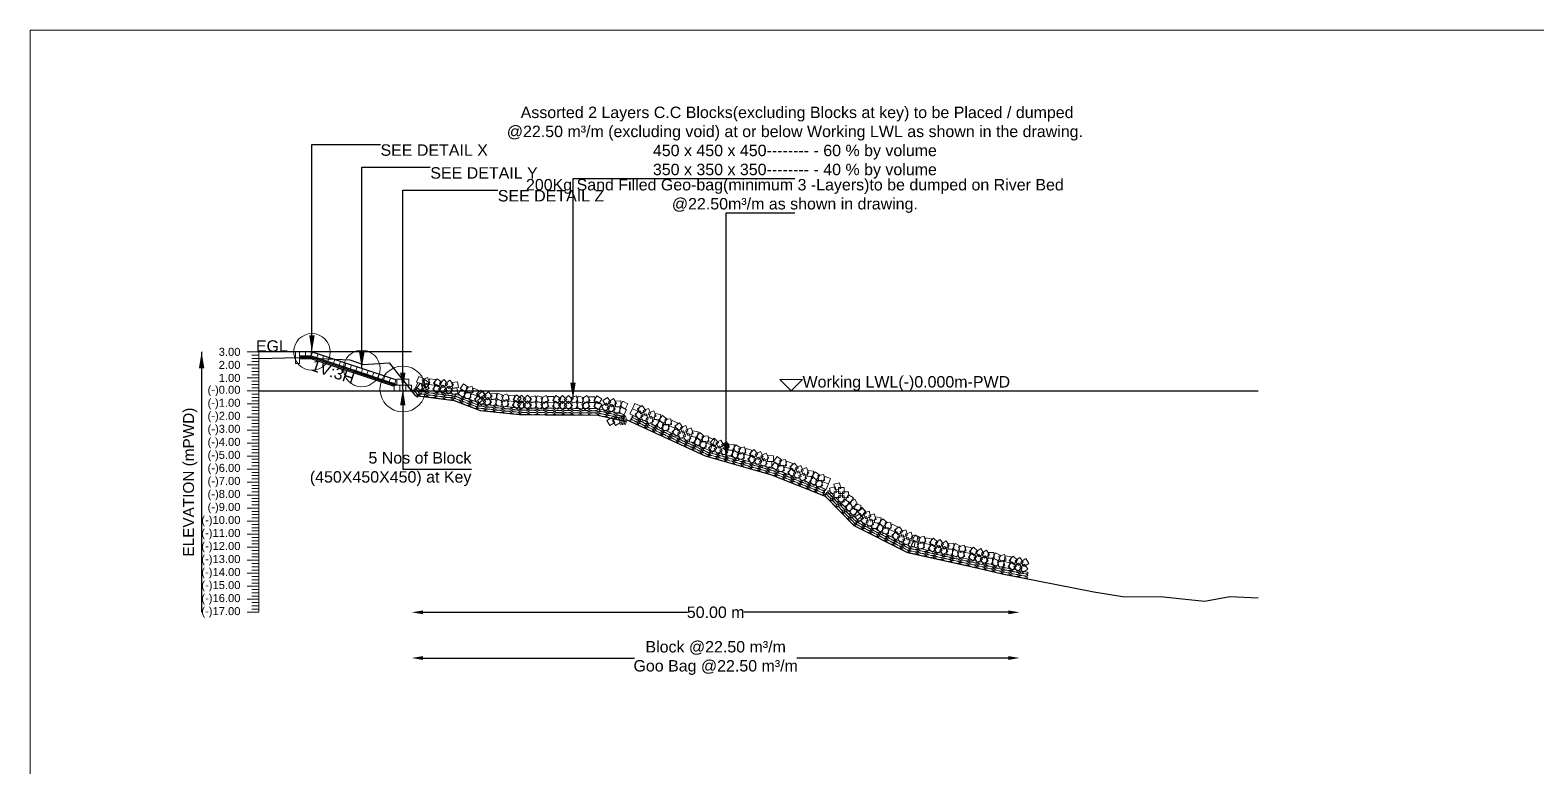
# Model space of a CAD drawing. Header units: inches. Extents: x 89000 to 845017, y -7071 to 0.
# Drawn here: x 490000 to 496595, y -3229 to 0 of the extents above; entities that cross this region are included whole.
import ezdxf

# ---------------------------------------------------------------- set-up
doc = ezdxf.new("R2010")
doc.units = ezdxf.units.IN
doc.header["$LTSCALE"] = 7
doc.header["$MEASUREMENT"] = 0
doc.header["$PDMODE"] = 3
for name, color, linetype, lineweight in [('Cross Section Labels', 7, 'Continuous', 9), ('Existing_Bed_Level for Xsection', 7, 'Continuous', 25), ('Long Section Labels', 7, 'Continuous', 9)]:
    doc.layers.add(name, color=color, linetype=linetype, lineweight=lineweight)
doc.styles.get("Standard").update_dxf_attribs({"font": 'arial.ttf'})
doc.dimstyles.new('Appron Lebeling Style', dxfattribs={"dimtxt": 50, "dimasz": 50, "dimexe": 0.18, "dimexo": 0.0625, "dimgap": 0.09, "dimtad": 0, "dimtih": 1, "dimtoh": 1, "dimdec": 4, "dimzin": 0, "dimdsep": 46, "dimtxsty": 'Standard', "dimcen": 0.09, "dimse1": 1, "dimse2": 1, "dimadec": 0, "dimazin": 0, "dimtfac": 1, "dimtdec": 4, "dimtofl": 0, "dimtmove": 0, "dimatfit": 3, "dimfxl": 1, "dimtolj": 1, "dimtzin": 0, "dimarcsym": 0})
doc.dimstyles.get("Standard").update_dxf_attribs({"dimtxt": 0.18, "dimasz": 0.18, "dimexe": 0.18, "dimexo": 0.0625, "dimgap": 0.09, "dimtad": 0, "dimtih": 1, "dimtoh": 1, "dimdec": 4, "dimzin": 0, "dimdsep": 46, "dimtxsty": 'Standard', "dimcen": 0.09, "dimadec": 0, "dimazin": 0, "dimtfac": 1, "dimtdec": 4, "dimtofl": 0, "dimtmove": 0, "dimatfit": 3, "dimfxl": 1, "dimtolj": 1, "dimtzin": 0, "dimarcsym": 0})

# ---------------------------------------------------------------- blocks, each defined once
blk = doc.blocks.new('*D309')
at = {"layer": 'Cross Section Labels', "color": 0, "lineweight": -2, "transparency": 16777216}
for p, q in [((491718.6, -2548.4), (492876.1, -2548.4)), ((494278.7, -2548.4), (493121.2, -2548.4))]:
    blk.add_line(p, q, dxfattribs=at)
at = {"layer": 'Cross Section Labels', "color": 0, "transparency": 16777216}
for points in [[(491718.6, -2540.1), (491718.6, -2556.8), (491668.6, -2548.4)], [(494278.7, -2540.1), (494278.7, -2556.8), (494328.7, -2548.4)]]:
    blk.add_solid(points, dxfattribs=at)
at = {"layer": 'Defpoints', "color": 0, "transparency": 16777216}
for p in [(491668.6, -1579.5), (494328.7, -2395.1), (494328.7, -2548.4)]:
    blk.add_point(p, dxfattribs=at)
at = {"layer": 'Cross Section Labels', "color": 0, "transparency": 16777216, "insert": (492998.7, -2548.4), "char_height": 50, "attachment_point": 5}
blk.add_mtext('\\A1;50.00 m', dxfattribs=at)
blk = doc.blocks.new('*D310')
at = {"layer": 'Cross Section Labels', "color": 0, "lineweight": -2, "transparency": 16777216}
for p, q in [((491718.6, -2748.4), (492643, -2748.4)), ((494278.7, -2748.4), (493354.3, -2748.4))]:
    blk.add_line(p, q, dxfattribs=at)
at = {"layer": 'Cross Section Labels', "color": 0, "transparency": 16777216}
for points in [[(491718.6, -2740.1), (491718.6, -2756.8), (491668.6, -2748.4)], [(494278.7, -2740.1), (494278.7, -2756.8), (494328.7, -2748.4)]]:
    blk.add_solid(points, dxfattribs=at)
at = {"layer": 'Defpoints', "color": 0, "transparency": 16777216}
for p in [(491668.6, -1579.5), (494328.7, -2395.1), (494328.7, -2748.4)]:
    blk.add_point(p, dxfattribs=at)
at = {"layer": 'Cross Section Labels', "color": 0, "transparency": 16777216, "insert": (492998.7, -2748.4), "char_height": 50, "attachment_point": 5}
blk.add_mtext('\\A1;Block @22.50 m³/m ^JGoo Bag @22.50 m³/m ', dxfattribs=at)

msp = doc.modelspace()

# ---------------------------------------------------------------- linework, layer by layer
at = {"layer": 'Cross Section Labels'}
for points in [[(490000, 0), (500000, 0), (500000, -7071), (490000, -7071)], [(493328.62824, -1579.45), (493378.62824, -1529.45), (493278.62824, -1529.45)]]:
    msp.add_lwpolyline(points, close=True, dxfattribs=at)
for centre, radius in [((491232.57824, -1408.45), 80), ((491450.60324, -1481.125), 80), ((491630.15324, -1570.9), 100)]:
    msp.add_circle(centre, radius, dxfattribs=at)
at = {"layer": 'Existing_Bed_Level for Xsection'}
for points in [[(491668.62824, -1408.45), (491000, -1408.45)], [(491000, -1438.09), (491171.02456, -1433.53), (491399.05078, -1443.562), (491456.05244, -1464.139), (491570.07533, -1455.988), (491684.09822, -1598.83), (491855.12278, -1621.288), (491969.12611, -1665.178), (492140.15066, -1682.848), (492254.17355, -1683.703), (492482.84936, -1685.47), (492607.46217, -1713.4), (492607.46217, -1704.85), (492952.88338, -1863.88), (493243.24003, -1947.1), (493478.25351, -2040.01), (493602.66613, -2168.26), (493837.6809, -2286.25), (494127.96845, -2350.66), (494252.49195, -2380.3), (494653.32725, -2458.39), (494777.74258, -2478.91), (494957.52593, -2481.19), (495137.34726, -2500), (495247.77442, -2478.91), (495372.35479, -2484.61)], [(491604.50324, -1532.425), (491235.21078, -1409.32752), (491232.57824, -1408.45), (491229.80329, -1408.45), (491178.50329, -1408.45)], [(491178.50329, -1425.55), (491229.80329, -1425.55), (491604.50324, -1550.44998)], [(491178.50329, -1431.25), (491228.87831, -1431.25), (491596.52831, -1553.8)], [(491178.50329, -1436.95), (491227.95332, -1436.95), (491591.67824, -1558.19164)], [(491000, -1579.45), (495372.35479, -1579.45)]]:
    msp.add_lwpolyline(points, dxfattribs=at)
at = {"layer": 'Long Section Labels'}
for points in [[(491000, -1408.45), (490950, -1408.45)], [(491000, -1422.7), (490970, -1422.7)], [(491000, -1436.95), (490970, -1436.95)], [(491000, -2548.45), (491000, -2491.45), (491000, -2434.45), (491000, -2377.45), (491000, -2320.45), (491000, -2263.45), (491000, -2206.45), (491000, -2149.45), (491000, -2092.45), (491000, -2035.45), (491000, -1978.45), (491000, -1921.45), (491000, -1864.45), (491000, -1807.45), (491000, -1750.45), (491000, -1693.45), (491000, -1636.45), (491000, -1579.45), (491000, -1522.45), (491000, -1465.45), (491000, -1408.45)], [(491000, -1465.45), (490950, -1465.45)], [(491000, -1451.2), (490970, -1451.2)], [(491000, -1479.7), (490970, -1479.7)], [(491000, -1493.95), (490970, -1493.95)], [(491000, -1508.2), (490970, -1508.2)], [(491000, -1522.45), (490950, -1522.45)], [(491000, -1579.45), (490950, -1579.45)], [(491000, -1536.7), (490970, -1536.7)], [(491000, -1550.95), (490970, -1550.95)], [(491000, -1565.2), (490970, -1565.2)], [(491000, -1636.45), (490950, -1636.45)], [(491000, -1593.7), (490970, -1593.7)], [(491000, -1607.95), (490970, -1607.95)], [(491000, -1622.2), (490970, -1622.2)], [(491000, -1693.45), (490950, -1693.45)], [(491000, -1650.7), (490970, -1650.7)], [(491000, -1664.95), (490970, -1664.95)], [(491000, -1679.2), (490970, -1679.2)], [(491000, -1707.7), (490970, -1707.7)], [(491000, -1750.45), (490950, -1750.45)], [(491000, -1721.95), (490970, -1721.95)], [(491000, -1736.2), (490970, -1736.2)], [(491000, -1764.7), (490970, -1764.7)], [(491000, -1778.95), (490970, -1778.95)], [(491000, -1807.45), (490950, -1807.45)], [(491000, -1793.2), (490970, -1793.2)], [(491000, -1821.7), (490970, -1821.7)], [(491000, -1835.95), (490970, -1835.95)], [(491000, -1864.45), (490950, -1864.45)], [(491000, -1850.2), (490970, -1850.2)], [(491000, -1878.7), (490970, -1878.7)], [(491000, -1892.95), (490970, -1892.95)], [(491000, -1907.2), (490970, -1907.2)], [(491000, -1921.45), (490950, -1921.45)], [(491000, -1978.45), (490950, -1978.45)], [(491000, -1935.7), (490970, -1935.7)], [(491000, -1949.95), (490970, -1949.95)], [(491000, -1964.2), (490970, -1964.2)], [(491000, -2035.45), (490950, -2035.45)], [(491000, -1992.7), (490970, -1992.7)], [(491000, -2006.95), (490970, -2006.95)], [(491000, -2021.2), (490970, -2021.2)], [(491000, -2092.45), (490950, -2092.45)], [(491000, -2049.7), (490970, -2049.7)], [(491000, -2063.95), (490970, -2063.95)], [(491000, -2078.2), (490970, -2078.2)], [(491000, -2106.7), (490970, -2106.7)], [(491000, -2149.45), (490950, -2149.45)], [(491000, -2120.95), (490970, -2120.95)], [(491000, -2135.2), (490970, -2135.2)], [(491000, -2163.7), (490970, -2163.7)], [(491000, -2206.45), (490950, -2206.45)], [(491000, -2177.95), (490970, -2177.95)], [(491000, -2192.2), (490970, -2192.2)], [(491000, -2220.7), (490970, -2220.7)], [(491000, -2234.95), (490970, -2234.95)], [(491000, -2263.45), (490950, -2263.45)], [(491000, -2249.2), (490970, -2249.2)], [(491000, -2277.7), (490970, -2277.7)], [(491000, -2291.95), (490970, -2291.95)], [(491000, -2306.2), (490970, -2306.2)], [(491000, -2320.45), (490950, -2320.45)], [(491000, -2334.7), (490970, -2334.7)], [(491000, -2348.95), (490970, -2348.95)], [(491000, -2363.2), (490970, -2363.2)], [(491000, -2377.45), (490950, -2377.45)], [(491000, -2434.45), (490950, -2434.45)], [(491000, -2391.7), (490970, -2391.7)], [(491000, -2405.95), (490970, -2405.95)], [(491000, -2420.2), (490970, -2420.2)], [(491000, -2491.45), (490950, -2491.45)], [(491000, -2448.7), (490970, -2448.7)], [(491000, -2462.95), (490970, -2462.95)], [(491000, -2477.2), (490970, -2477.2)], [(491000, -2505.7), (490970, -2505.7)], [(491000, -2548.45), (490950, -2548.45)], [(491000, -2519.95), (490970, -2519.95)], [(491000, -2534.2), (490970, -2534.2)]]:
    msp.add_lwpolyline(points, dxfattribs=at)
for points in [[(491178.50329, -1408.45), (491161.40329, -1408.45), (491161.40329, -1434.1), (491178.50329, -1434.1)], [(491178.50329, -1434.1), (491161.40329, -1434.1), (491161.40329, -1459.75), (491178.50329, -1459.75)], [(491204.15329, -1408.45), (491178.50329, -1408.45), (491178.50329, -1425.55), (491204.15329, -1425.55)], [(491229.80329, -1408.45), (491204.15329, -1408.45), (491204.15329, -1425.55), (491229.80329, -1425.55)], [(491259.54451, -1417.43876), (491235.21078, -1409.32752), (491229.80329, -1425.55), (491254.13702, -1433.66124)], [(491283.87824, -1425.55), (491259.54451, -1417.43876), (491254.13702, -1433.66124), (491278.47074, -1441.77248)], [(491308.21196, -1433.66124), (491283.87824, -1425.55), (491278.47074, -1441.77248), (491302.80447, -1449.88373)], [(491332.54569, -1441.77248), (491308.21196, -1433.66124), (491302.80447, -1449.88373), (491327.1382, -1457.99497)], [(491356.87942, -1449.88373), (491332.54569, -1441.77248), (491327.1382, -1457.99497), (491351.47192, -1466.10621)], [(491381.21314, -1457.99497), (491356.87942, -1449.88373), (491351.47192, -1466.10621), (491375.80565, -1474.21745)], [(491405.54687, -1466.10621), (491381.21314, -1457.99497), (491375.80565, -1474.21745), (491400.13938, -1482.3287)], [(491429.8806, -1474.21745), (491405.54687, -1466.10621), (491400.13938, -1482.3287), (491424.4731, -1490.43994)], [(491454.21432, -1482.3287), (491429.8806, -1474.21745), (491424.4731, -1490.43994), (491448.80683, -1498.55118)], [(491478.54805, -1490.43994), (491454.21432, -1482.3287), (491448.80683, -1498.55118), (491473.14056, -1506.66242)], [(491502.88178, -1498.55118), (491478.54805, -1490.43994), (491473.14056, -1506.66242), (491497.47428, -1514.77366)], [(491527.2155, -1506.66242), (491502.88178, -1498.55118), (491497.47428, -1514.77366), (491521.80801, -1522.88491)], [(491551.54923, -1514.77366), (491527.2155, -1506.66242), (491521.80801, -1522.88491), (491546.14173, -1530.99615)], [(491575.88296, -1522.88491), (491551.54923, -1514.77366), (491546.14173, -1530.99615), (491570.47546, -1539.10739)], [(491600.21668, -1530.99615), (491575.88296, -1522.88491), (491570.47546, -1539.10739), (491594.80919, -1547.21863)], [(491617.32824, -1553.8), (491591.67824, -1553.8), (491591.67824, -1579.45), (491617.32824, -1579.45)], [(491630.15324, -1528.15), (491604.50324, -1528.15), (491604.50324, -1553.8), (491630.15324, -1553.8)], [(491642.97824, -1553.8), (491617.32824, -1553.8), (491617.32824, -1579.45), (491642.97824, -1579.45)], [(491655.80324, -1528.15), (491630.15324, -1528.15), (491630.15324, -1553.8), (491655.80324, -1553.8)], [(491668.62824, -1553.8), (491642.97824, -1553.8), (491642.97824, -1579.45), (491668.62824, -1579.45)], [(491719.86987, -1552.12935), (491696.17107, -1542.31664), (491686.35836, -1566.01544), (491710.05716, -1575.82815)], [(491723.20942, -1526.69768), (491699.51062, -1516.88497), (491689.69791, -1540.58377), (491713.39671, -1550.39648)], [(491727.30462, -1560.6214), (491706.65646, -1545.40379), (491691.43884, -1566.05195), (491712.08701, -1581.26957)], [(491747.35106, -1544.61944), (491726.7029, -1529.40182), (491711.48528, -1550.04998), (491732.13344, -1565.2676)], [(491735.4911, -1545.65713), (491711.79097, -1555.46664), (491721.60048, -1579.16676), (491745.30061, -1569.35725)], [(491738.83064, -1520.22545), (491715.13052, -1530.03497), (491724.94003, -1553.73509), (491748.64016, -1543.92558)], [(491768.36307, -1554.70543), (491742.9314, -1551.36588), (491739.59185, -1576.79755), (491765.02352, -1580.1371)], [(491771.70262, -1529.27376), (491746.27095, -1525.93421), (491742.9314, -1551.36588), (491768.36307, -1554.70543)], [(491797.38904, -1566.70691), (491777.025, -1551.11113), (491761.42922, -1571.47517), (491781.79327, -1587.07095)], [(491800.72859, -1541.27523), (491780.36455, -1525.67946), (491764.76877, -1546.0435), (491785.13281, -1561.63928)], [(491807.20938, -1554.44862), (491786.85884, -1570.06201), (491802.47223, -1590.41255), (491822.82277, -1574.79916)], [(491810.54893, -1529.01695), (491790.19839, -1544.63034), (491805.81178, -1564.98088), (491826.16232, -1549.36749)], [(491848.25632, -1578.12439), (491832.62673, -1557.78629), (491812.28863, -1573.41588), (491827.91822, -1593.75398)], [(491851.59587, -1552.69272), (491835.96628, -1532.35461), (491815.62818, -1547.9842), (491831.25777, -1568.32231)], [(491866.73776, -1564.71452), (491841.30899, -1568.07607), (491844.67054, -1593.50484), (491870.09931, -1590.14329)], [(491870.07731, -1539.28285), (491844.64853, -1542.64439), (491848.01008, -1568.07317), (491873.43886, -1564.71162)], [(491907.44269, -1586.82394), (491886.70922, -1571.72276), (491871.60804, -1592.45623), (491892.34151, -1607.55741)], [(491916.65829, -1562.88662), (491895.92482, -1547.78544), (491880.82364, -1568.51891), (491901.55711, -1583.62009)], [(491933.36227, -1560.26184), (491908.02176, -1564.23438), (491911.9943, -1589.57489), (491937.33481, -1585.60234)], [(491963.19206, -1576.7731), (491939.25474, -1567.5575), (491930.03915, -1591.49482), (491953.97646, -1600.71042)], [(491988.59013, -1595.2523), (491972.45566, -1575.31235), (491952.51572, -1591.44682), (491968.65019, -1611.38677)], [(491979.1076, -1580.07088), (491959.19591, -1596.24021), (491975.36524, -1616.1519), (491995.27693, -1599.98257)], [(492020.7926, -1602.60429), (492004.60741, -1582.70548), (491984.70861, -1598.89067), (492000.89379, -1618.78947)], [(491924.14667, -1584.19915), (491898.80616, -1588.1717), (491902.7787, -1613.51221), (491928.11921, -1609.53966)], [(491953.97646, -1600.71042), (491930.03915, -1591.49482), (491920.82355, -1615.43214), (491944.76087, -1624.64774)], [(491979.37453, -1619.18962), (491963.24006, -1599.24967), (491943.30012, -1615.38414), (491959.43459, -1635.32409)], [(491976.47151, -1605.58507), (491956.55982, -1621.7544), (491972.72915, -1641.66608), (491992.64084, -1625.49675)], [(492018.15651, -1628.11847), (492001.97133, -1608.21967), (491982.07252, -1624.40485), (491998.2577, -1644.30365)], [(492036.26064, -1614.20343), (492010.93438, -1618.2658), (492014.99675, -1643.59207), (492040.32302, -1639.52969)], [(492038.89673, -1588.68925), (492013.57047, -1592.75162), (492017.63284, -1618.07788), (492042.9591, -1614.01551)], [(492067.70055, -1624.1308), (492043.73984, -1614.97617), (492034.58522, -1638.93687), (492058.54592, -1648.0915)], [(492070.33663, -1598.61661), (492046.37593, -1589.46199), (492037.2213, -1613.42269), (492061.18201, -1622.57732)], [(492083.13711, -1617.22973), (492059.71687, -1627.68988), (492070.17702, -1651.11012), (492093.59726, -1640.64997)], [(492085.7732, -1591.71554), (492062.35296, -1602.17569), (492072.81311, -1625.59594), (492096.23335, -1615.13578)], [(492116.24638, -1625.36696), (492090.7322, -1622.73087), (492088.09611, -1648.24506), (492113.6103, -1650.88114)], [(492118.88247, -1599.85278), (492093.36829, -1597.21669), (492090.7322, -1622.73087), (492116.24638, -1625.36696)], [(492145.59266, -1636.56243), (492124.80577, -1621.53487), (492109.7782, -1642.32176), (492130.56509, -1657.34932)], [(492148.22875, -1611.04825), (492127.44186, -1596.02069), (492112.41429, -1616.80757), (492133.20118, -1631.83514)], [(492149.39766, -1622.88336), (492131.11772, -1640.87687), (492149.11122, -1659.15681), (492167.39117, -1641.16331)], [(492149.58999, -1597.23408), (492131.31005, -1615.22759), (492149.30355, -1633.50753), (492167.5835, -1615.51403)], [(492193.04055, -1641.34119), (492175.0325, -1623.07559), (492156.76689, -1641.08364), (492174.77494, -1659.34925)], [(492193.23288, -1615.69192), (492175.22483, -1597.42631), (492156.95922, -1615.43436), (492174.96727, -1633.69997)], [(492209.73603, -1625.76399), (492184.91224, -1632.22172), (492191.36997, -1657.0455), (492216.19375, -1650.58778)], [(492209.92836, -1600.11472), (492185.10458, -1606.57244), (492191.5623, -1631.39622), (492216.38609, -1624.9385)], [(492241.97898, -1632.64963), (492217.25483, -1625.82037), (492210.42557, -1650.54453), (492235.14973, -1657.37379)], [(492242.17132, -1607.00035), (492217.44716, -1600.17109), (492210.6179, -1624.89525), (492235.34206, -1631.72451)], [(492256.68753, -1624.30872), (492234.37087, -1636.95343), (492247.01558, -1659.2701), (492269.33225, -1646.62539)], [(492256.87986, -1598.65944), (492234.5632, -1611.30416), (492247.20791, -1633.62082), (492269.52458, -1620.97611)], [(492290.43409, -1629.26156), (492264.78485, -1629.06336), (492264.58666, -1654.7126), (492290.23589, -1654.91079)], [(492290.63228, -1603.61232), (492264.98305, -1603.41413), (492264.78485, -1629.06336), (492290.43409, -1629.26156)], [(492320.7119, -1637.61599), (492298.59033, -1624.63298), (492285.60731, -1646.75455), (492307.72888, -1659.73756)], [(492320.91009, -1611.96676), (492298.78852, -1598.98374), (492285.80551, -1621.10531), (492307.92708, -1634.08833)], [(492328.95621, -1624.24677), (492310.67215, -1642.2361), (492328.66148, -1660.52015), (492346.94553, -1642.53083)], [(492329.1544, -1598.59754), (492310.87035, -1616.58686), (492328.85967, -1634.87092), (492347.14373, -1616.88159)], [(492372.59488, -1642.71458), (492354.591, -1624.44486), (492336.32127, -1642.44873), (492354.32515, -1660.71846)], [(492372.79307, -1617.06535), (492354.78919, -1598.79562), (492336.51947, -1616.7995), (492354.52335, -1635.06923)], [(492389.29392, -1627.1412), (492364.46865, -1633.59325), (492370.9207, -1658.41851), (492395.74596, -1651.96646)], [(492389.49211, -1601.49196), (492364.66685, -1607.94401), (492371.1189, -1632.76927), (492395.94416, -1626.31722)], [(492421.53529, -1634.03421), (492396.8127, -1627.19929), (492389.97779, -1651.92189), (492414.70038, -1658.7568)], [(492421.73349, -1608.38497), (492397.0109, -1601.55006), (492390.17599, -1626.27265), (492414.89858, -1633.10756)], [(492436.24575, -1625.69665), (492413.92619, -1638.33627), (492426.56581, -1660.65583), (492448.88536, -1648.01621)], [(492436.44394, -1600.04742), (492414.12439, -1612.68703), (492426.764, -1635.00659), (492449.08356, -1622.36698)], [(492469.97873, -1630.64891), (492444.32949, -1630.45072), (492444.1313, -1656.09995), (492469.78053, -1656.29815)], [(492470.17692, -1604.99968), (492444.52769, -1604.80149), (492444.32949, -1630.45072), (492469.97873, -1630.64891)], [(492500.25654, -1639.00335), (492478.13497, -1626.02034), (492465.15195, -1648.14191), (492487.27352, -1661.12492)], [(492500.45473, -1613.35412), (492478.33316, -1600.3711), (492465.35015, -1622.49267), (492487.47172, -1635.47569)], [(492520.55748, -1632.39997), (492498.88705, -1646.12277), (492512.60984, -1667.79319), (492534.28027, -1654.0704)], [(492526.16734, -1607.37095), (492504.49691, -1621.09374), (492518.21971, -1642.76417), (492539.89013, -1629.04138)], [(492559.31245, -1659.66617), (492545.57241, -1638.00668), (492523.91292, -1651.74672), (492537.65296, -1673.40621)], [(492564.92232, -1634.63715), (492551.18227, -1612.97765), (492529.52278, -1626.7177), (492543.26282, -1648.37719)], [(492578.92345, -1647.97015), (492553.29555, -1649.03456), (492554.35996, -1674.66247), (492579.98787, -1673.59805)], [(492584.53331, -1622.94112), (492558.90541, -1624.00554), (492559.96983, -1649.63345), (492585.59773, -1648.56903)], [(492614.59215, -1636.48685), (492591.87029, -1624.58559), (492579.96904, -1647.30744), (492602.69089, -1659.2087)], [(492668.32515, -1644.39229), (492645.02586, -1633.66543), (492634.299, -1656.96472), (492657.59829, -1667.69158)], [(492692.49006, -1664.45718), (492677.66318, -1643.52667), (492656.73267, -1658.35356), (492671.55955, -1679.28406)], [(492522.40071, -1708.61858), (492535.21241, -1730.8398), (492557.43364, -1718.02811), (492544.62194, -1695.80688)], [(492548.05071, -1708.61858), (492560.86241, -1730.8398), (492583.08364, -1718.02811), (492570.27194, -1695.80688)], [(492608.98228, -1661.51587), (492586.26043, -1649.61461), (492574.35917, -1672.33647), (492597.08103, -1684.23772)], [(492657.59829, -1667.69158), (492634.299, -1656.96472), (492623.57213, -1680.26401), (492646.87142, -1690.99087)], [(492681.76319, -1687.75647), (492666.93631, -1666.82596), (492646.00581, -1681.65285), (492660.83269, -1702.58335)], [(492694.77539, -1678.95946), (492670.71173, -1687.83992), (492679.59219, -1711.90359), (492703.65586, -1703.02312)], [(492705.50225, -1655.66017), (492681.43859, -1664.54063), (492690.31906, -1688.6043), (492714.38272, -1679.72383)], [(492726.96119, -1713.73686), (492718.06156, -1689.68028), (492694.00498, -1698.57991), (492702.9046, -1722.63649)], [(492737.68805, -1690.43757), (492728.78842, -1666.38099), (492704.73184, -1675.28062), (492713.63147, -1699.3372)], [(492748.58665, -1706.40695), (492723.30408, -1702.08097), (492718.97809, -1727.36354), (492744.26066, -1731.68952)], [(492759.31351, -1683.10766), (492734.03094, -1678.78168), (492729.70496, -1704.06425), (492754.98753, -1708.39023)], [(492775.14236, -1725.94703), (492755.41658, -1709.55142), (492739.02096, -1729.2772), (492758.74674, -1745.67281)], [(492785.86922, -1702.64774), (492766.14344, -1686.25213), (492749.74783, -1705.97791), (492769.47361, -1722.37352)], [(492802.70681, -1701.09607), (492777.1642, -1703.44068), (492779.50881, -1728.9833), (492805.05143, -1726.63869)], [(492831.42018, -1719.48034), (492808.12089, -1708.75347), (492797.39403, -1732.05276), (492820.69332, -1742.77962)], [(492791.97995, -1724.39536), (492766.43733, -1726.73997), (492768.78195, -1752.28259), (492794.32457, -1749.93798)], [(492820.69332, -1742.77962), (492797.39403, -1732.05276), (492786.66716, -1755.35205), (492809.96645, -1766.07891)], [(492844.85822, -1762.84451), (492830.03134, -1741.91401), (492809.10084, -1756.74089), (492823.92772, -1777.6714)], [(492855.58509, -1739.54522), (492840.75821, -1718.61472), (492819.8277, -1733.4416), (492834.65458, -1754.37211)], [(492857.87042, -1754.0475), (492833.80675, -1762.92797), (492842.68722, -1786.99163), (492866.75088, -1778.11116)], [(492868.59728, -1730.74821), (492844.53362, -1739.62868), (492853.41409, -1763.69234), (492877.47775, -1754.81187)], [(492890.05621, -1788.82491), (492881.15659, -1764.76832), (492857.1, -1773.66795), (492865.99963, -1797.72453)], [(492900.78308, -1765.52562), (492891.88345, -1741.46903), (492867.82687, -1750.36866), (492876.72649, -1774.42524)], [(492911.68168, -1781.495), (492886.3991, -1777.16901), (492882.07312, -1802.45159), (492907.35569, -1806.77757)], [(492922.40854, -1758.19571), (492897.12597, -1753.86973), (492892.79999, -1779.1523), (492918.08256, -1783.47828)], [(492948.96425, -1777.73578), (492929.23847, -1761.34017), (492912.84286, -1781.06595), (492932.56864, -1797.46156)], [(492965.80184, -1776.18411), (492940.25923, -1778.52873), (492942.60384, -1804.07134), (492968.14646, -1801.72673)], [(492938.23738, -1801.03507), (492918.5116, -1784.63946), (492902.11599, -1804.36524), (492921.84177, -1820.76085)], [(492955.07498, -1799.4834), (492929.53236, -1801.82802), (492931.87698, -1827.37063), (492957.41959, -1825.02602)], [(492983.78834, -1817.86767), (492960.48905, -1807.1408), (492949.76219, -1830.44009), (492973.06148, -1841.16696)], [(492994.51521, -1794.56838), (492971.21592, -1783.84152), (492960.48905, -1807.1408), (492983.78834, -1817.86767)], [(493003.37812, -1829.87644), (492985.54683, -1811.43823), (492967.10862, -1829.26951), (492984.9399, -1847.70773)], [(493010.4452, -1805.21921), (492992.61391, -1786.781), (492974.1757, -1804.61229), (492992.00699, -1823.0505)], [(493014.90472, -1819.20676), (492992.46729, -1831.63594), (493004.89647, -1854.07336), (493027.3339, -1841.64418)], [(493021.9718, -1794.54953), (492999.53438, -1806.97871), (493011.96355, -1829.41613), (493034.40098, -1816.98696)], [(493051.9951, -1848.69738), (493039.54806, -1826.26986), (493017.12054, -1838.7169), (493029.56758, -1861.14442)], [(493059.06218, -1824.04016), (493046.61514, -1801.61264), (493024.18762, -1814.05968), (493036.63466, -1836.4872)], [(493072.25785, -1838.17079), (493046.61162, -1837.73142), (493046.17224, -1863.37766), (493071.81848, -1863.81703)], [(493079.32494, -1813.51357), (493053.6787, -1813.07419), (493053.23933, -1838.72043), (493078.88556, -1839.1598)], [(493101.47115, -1853.45488), (493079.48585, -1840.24243), (493066.2734, -1862.22774), (493088.2587, -1875.44019)], [(493108.53823, -1828.79765), (493086.55293, -1815.5852), (493073.34048, -1837.57051), (493095.32579, -1850.78296)], [(493124.94539, -1824.70893), (493100.05435, -1830.90236), (493106.24778, -1855.7934), (493131.13882, -1849.59997)], [(493156.11597, -1838.52317), (493131.45874, -1831.45609), (493124.39166, -1856.11332), (493149.04888, -1863.1804)], [(493183.04579, -1854.68879), (493165.2145, -1836.25058), (493146.77629, -1854.08187), (493164.60758, -1872.52008)], [(493194.57239, -1844.01911), (493172.13496, -1856.44829), (493184.56414, -1878.88571), (493207.00157, -1866.45654)], [(493117.8783, -1849.36615), (493092.98726, -1855.55959), (493099.1807, -1880.45063), (493124.07174, -1874.25719)], [(493149.04888, -1863.1804), (493124.39166, -1856.11332), (493117.32457, -1880.77055), (493141.9818, -1887.83763)], [(493175.97871, -1879.34602), (493158.14742, -1860.90781), (493139.70921, -1878.73909), (493157.54049, -1897.17731)], [(493187.50531, -1868.67634), (493165.06788, -1881.10552), (493177.49706, -1903.54294), (493199.93448, -1891.11376)], [(493224.59569, -1898.16696), (493212.14865, -1875.73944), (493189.72113, -1888.18648), (493202.16817, -1910.614)], [(493231.66277, -1873.50973), (493219.21573, -1851.08221), (493196.78821, -1863.52926), (493209.23525, -1885.95678)], [(493244.85844, -1887.64037), (493219.2122, -1887.201), (493218.77283, -1912.84724), (493244.41907, -1913.28661)], [(493251.92552, -1862.98315), (493226.27929, -1862.54377), (493225.83991, -1888.19001), (493251.48615, -1888.62938)], [(493278.21952, -1906.1304), (493257.62253, -1890.84359), (493242.33572, -1911.44058), (493262.93271, -1926.72739)], [(493287.64977, -1882.27683), (493267.05278, -1866.99002), (493251.76597, -1887.587), (493272.36296, -1902.87381)], [(493294.9464, -1903.65577), (493269.57123, -1907.40053), (493273.31599, -1932.7757), (493298.69116, -1929.03094)], [(493304.37665, -1879.8022), (493279.00148, -1883.54696), (493282.74623, -1908.92213), (493308.12141, -1905.17737)], [(493324.62668, -1920.43432), (493300.7731, -1911.00407), (493291.34286, -1934.85765), (493315.19643, -1944.28789)], [(493334.05692, -1896.58075), (493310.20335, -1887.1505), (493300.7731, -1911.00407), (493324.62668, -1920.43432)], [(493359.28797, -1915.28734), (493343.33327, -1895.20327), (493323.2492, -1911.15798), (493339.2039, -1931.24205)], [(493371.79707, -1905.78854), (493348.25779, -1915.978), (493358.44725, -1939.51727), (493381.98652, -1929.32781)], [(493349.85773, -1939.14091), (493333.90302, -1919.05684), (493313.81895, -1935.01155), (493329.77365, -1955.09562)], [(493362.36682, -1929.64211), (493338.82754, -1939.83157), (493349.017, -1963.37085), (493372.55628, -1953.18139)], [(493396.41516, -1962.5982), (493386.20696, -1939.06705), (493362.67581, -1949.27525), (493372.88401, -1972.8064)], [(493405.84541, -1938.74463), (493395.63721, -1915.21348), (493372.10605, -1925.42168), (493382.31425, -1948.95283)], [(493417.60513, -1954.09095), (493392.12303, -1951.1609), (493389.19298, -1976.643), (493414.67508, -1979.57305)], [(493427.03538, -1930.23738), (493401.55328, -1927.30733), (493398.62323, -1952.78943), (493424.10533, -1955.71948)], [(493445.19453, -1972.14214), (493424.59754, -1956.85532), (493409.31073, -1977.45231), (493429.90772, -1992.73912)], [(493454.62478, -1948.28856), (493434.02779, -1933.00175), (493418.74098, -1953.59874), (493439.33796, -1968.88555)], [(493461.92141, -1969.66751), (493436.54624, -1973.41227), (493440.29099, -1998.78744), (493465.66617, -1995.04268)], [(493471.35165, -1945.81393), (493445.97648, -1949.55869), (493449.72124, -1974.93386), (493475.09641, -1971.1891)], [(493491.60168, -1986.44606), (493467.74811, -1977.01581), (493458.31786, -2000.86938), (493482.17144, -2010.29963)], [(493501.03193, -1962.59248), (493477.17836, -1953.16224), (493467.74811, -1977.01581), (493491.60168, -1986.44606)], [(493527.75885, -2024.1162), (493521.48226, -1999.246), (493496.61206, -2005.52259), (493502.88865, -2030.39279)], [(493546.16948, -2006.25644), (493539.89289, -1981.38624), (493515.02269, -1987.66282), (493521.29928, -2012.53303)], [(493543.06853, -2020.60645), (493517.42164, -2020.20672), (493517.02191, -2045.8536), (493542.66879, -2046.25334)], [(493560.53892, -2064.65391), (493560.91823, -2039.00671), (493535.27104, -2038.62741), (493534.89173, -2064.2746)], [(493561.47916, -2002.74669), (493535.83227, -2002.34695), (493535.43254, -2027.99384), (493561.07942, -2028.39357)], [(493578.94956, -2046.79415), (493579.32886, -2021.14695), (493553.68167, -2020.76764), (493553.30236, -2046.41484)], [(493601.76303, -2047.76031), (493579.74416, -2034.60387), (493566.58772, -2056.62274), (493588.60659, -2069.77918)], [(493583.3524, -2065.62007), (493561.33353, -2052.46363), (493548.17709, -2074.4825), (493570.19596, -2087.63894)], [(493601.06948, -2093.4252), (493588.58779, -2071.01695), (493566.17954, -2083.49864), (493578.66123, -2105.90689)], [(493619.48011, -2075.56544), (493606.99842, -2053.15718), (493584.59017, -2065.63887), (493597.07186, -2088.04713)], [(493617.33282, -2098.05297), (493592.6647, -2091.02401), (493585.63573, -2115.69213), (493610.30385, -2122.72109)], [(493637.47924, -2125.55861), (493619.61947, -2107.14798), (493601.20884, -2125.00775), (493619.06861, -2143.41838)], [(493635.74345, -2080.19321), (493611.07533, -2073.16424), (493604.04636, -2097.83236), (493628.71448, -2104.86133)], [(493655.88987, -2107.69885), (493638.0301, -2089.28822), (493619.61947, -2107.14798), (493637.47924, -2125.55861)], [(493656.47097, -2114.42876), (493642.36041, -2093.0088), (493620.94046, -2107.11937), (493635.05102, -2128.53932)], [(493669.77323, -2106.07683), (493645.423, -2114.13842), (493653.4846, -2138.48864), (493677.83482, -2130.42705)], [(493644.9623, -2137.35196), (493630.85174, -2115.932), (493609.43178, -2130.04256), (493623.54235, -2151.46252)], [(493658.26455, -2129.00003), (493633.91433, -2137.06162), (493641.97593, -2161.41184), (493666.32615, -2153.35025)], [(493689.25582, -2164.84601), (493681.17484, -2140.50222), (493656.83105, -2148.5832), (493664.91203, -2172.92699)], [(493700.7645, -2141.92281), (493692.68351, -2117.57902), (493668.33972, -2125.66), (493676.4207, -2150.00379)], [(493711.1168, -2158.25163), (493685.99499, -2153.07311), (493680.81647, -2178.19492), (493705.93828, -2183.37344)], [(493722.62547, -2135.32844), (493697.50366, -2130.14991), (493692.32514, -2155.27172), (493717.44695, -2160.45025)], [(493736.99651, -2178.6786), (493717.83648, -2161.62527), (493700.78315, -2180.7853), (493719.94318, -2197.83863)], [(493748.50518, -2155.7554), (493729.34515, -2138.70208), (493712.29183, -2157.8621), (493731.45185, -2174.91543)], [(493765.38562, -2154.77404), (493739.77832, -2156.25351), (493741.25778, -2181.86081), (493766.86508, -2180.38134)], [(493793.46083, -2174.11884), (493770.53763, -2162.61016), (493759.02896, -2185.53336), (493781.95216, -2197.04203)], [(493816.93335, -2194.98947), (493802.82279, -2173.56951), (493781.40283, -2187.68007), (493795.5134, -2209.10003)], [(493753.87694, -2177.69724), (493728.26965, -2179.1767), (493729.74911, -2204.784), (493755.35641, -2203.30454)], [(493781.95216, -2197.04203), (493759.02896, -2185.53336), (493747.52029, -2208.45656), (493770.44349, -2219.96523)], [(493805.42468, -2217.91266), (493791.31412, -2196.49271), (493769.89416, -2210.60327), (493784.00472, -2232.02323)], [(493818.72693, -2209.56073), (493794.37671, -2217.62233), (493802.4383, -2241.97255), (493826.78852, -2233.91095)], [(493830.2356, -2186.63754), (493805.88538, -2194.69913), (493813.94698, -2219.04935), (493838.2972, -2210.98776)], [(493849.7182, -2245.40672), (493841.63722, -2221.06292), (493817.29343, -2229.14391), (493825.37441, -2253.4877)], [(493861.22687, -2222.48352), (493853.14589, -2198.13973), (493828.8021, -2206.22071), (493836.88308, -2230.5645)], [(493871.57918, -2238.81234), (493846.45737, -2233.63382), (493841.27884, -2258.75563), (493866.40065, -2263.93415)], [(493883.08785, -2215.88914), (493857.96604, -2210.71062), (493852.78752, -2235.83243), (493877.90933, -2241.01096)], [(493889.04295, -2245.44652), (493866.29564, -2233.59401), (493854.44313, -2256.34133), (493877.19045, -2268.19384)], [(493894.59914, -2220.40552), (493871.85182, -2208.55302), (493859.99931, -2231.30033), (493882.74663, -2243.15284)], [(493905.17143, -2240.36866), (493880.70259, -2248.06271), (493888.39664, -2272.53155), (493912.86548, -2264.8375)], [(493910.72761, -2215.32767), (493886.25877, -2223.02172), (493893.95282, -2247.49056), (493918.42166, -2239.7965)], [(493942.6798, -2227.22289), (493917.6388, -2221.66671), (493912.08262, -2246.7077), (493937.12361, -2252.26388)], [(493970.5419, -2241.72275), (493951.62348, -2224.40178), (493934.30251, -2243.3202), (493953.22093, -2260.64117)], [(493981.39906, -2230.37257), (493959.75811, -2244.14179), (493973.52733, -2265.78275), (493995.16829, -2252.01352)], [(494020.21241, -2257.5556), (494006.42595, -2235.92562), (493984.79597, -2249.71207), (493998.58243, -2271.34206)], [(493937.12361, -2252.26388), (493912.08262, -2246.7077), (493906.52644, -2271.74869), (493931.56743, -2277.30487)], [(493964.98571, -2266.76374), (493946.06729, -2249.44277), (493928.74633, -2268.36119), (493947.66475, -2285.68216)], [(493975.84288, -2255.41356), (493954.20192, -2269.18279), (493967.97115, -2290.82374), (493989.6121, -2277.05451)], [(494014.65623, -2282.59659), (494000.86977, -2260.96661), (493979.23979, -2274.75307), (493993.02624, -2296.38305)], [(494034.2421, -2270.85855), (494008.61653, -2271.97791), (494009.7359, -2297.60348), (494035.36147, -2296.48411)], [(494039.79828, -2245.81755), (494014.17272, -2246.93692), (494015.29208, -2272.56249), (494040.91765, -2271.44312)], [(494064.32991, -2284.33979), (494041.58259, -2272.48728), (494029.73008, -2295.2346), (494052.4774, -2307.08711)], [(494069.88609, -2259.2988), (494047.13877, -2247.44629), (494035.28626, -2270.19361), (494058.03358, -2282.04612)], [(494080.45838, -2279.26193), (494055.98954, -2286.95598), (494063.68359, -2311.42482), (494088.15243, -2303.73077)], [(494086.01456, -2254.22094), (494061.54572, -2261.91499), (494069.23978, -2286.38383), (494093.70861, -2278.68978)], [(494112.41057, -2291.15715), (494087.36957, -2285.60097), (494081.81339, -2310.64196), (494106.85439, -2316.19815)], [(494117.96675, -2266.11616), (494092.92576, -2260.55998), (494087.36957, -2285.60097), (494112.41057, -2291.15715)], [(494140.27267, -2305.65701), (494121.35425, -2288.33605), (494104.03328, -2307.25447), (494122.9517, -2324.57543)], [(494145.82885, -2280.61602), (494126.91043, -2263.29505), (494109.58946, -2282.21347), (494128.50788, -2299.53444)], [(494151.99113, -2294.66857), (494130.1416, -2308.10438), (494143.57741, -2329.9539), (494165.42693, -2316.5181)], [(494157.93059, -2269.71571), (494136.08107, -2283.15151), (494149.51687, -2305.00104), (494171.3664, -2291.56523)], [(494190.38314, -2322.44351), (494176.92994, -2300.60469), (494155.09112, -2314.05789), (494168.54432, -2335.89671)], [(494196.3226, -2297.49065), (494182.8694, -2275.65183), (494161.03058, -2289.10503), (494174.48378, -2310.94385)], [(494216.08614, -2286.05427), (494190.44643, -2286.78061), (494191.17277, -2312.42033), (494216.81248, -2311.69399)], [(494245.96372, -2299.99525), (494223.4008, -2287.79536), (494211.20091, -2310.35828), (494233.76383, -2322.55817)], [(494262.16815, -2295.16527), (494237.58422, -2302.48326), (494244.9022, -2327.06718), (494269.48613, -2319.7492)], [(494290.89727, -2305.90107), (494265.7206, -2300.9962), (494260.81573, -2326.17287), (494285.9924, -2331.07774)], [(494319.12605, -2319.67345), (494299.76477, -2302.84896), (494282.94028, -2322.21024), (494302.30156, -2339.03473)], [(494329.68519, -2308.0455), (494308.40863, -2322.37136), (494322.73448, -2343.64793), (494344.01105, -2329.32207)], [(494210.14668, -2311.00714), (494184.50696, -2311.73347), (494185.2333, -2337.37319), (494210.87302, -2336.64685)], [(494240.02425, -2324.94811), (494217.46133, -2312.74822), (494205.26145, -2335.31114), (494227.82437, -2347.51103)], [(494256.22868, -2320.11813), (494231.64476, -2327.43612), (494238.96274, -2352.02005), (494263.54667, -2344.70206)], [(494285.9924, -2331.07774), (494260.81573, -2326.17287), (494255.91085, -2351.34954), (494281.08752, -2356.25441)], [(494314.22118, -2344.85012), (494294.8599, -2328.02563), (494278.03541, -2347.38691), (494297.39669, -2364.2114)], [(494324.78032, -2333.22217), (494303.50375, -2347.54803), (494317.82961, -2368.8246), (494339.10618, -2354.49874)], [(494364.28561, -2359.38944), (494349.94282, -2338.12428), (494328.67766, -2352.46708), (494343.02045, -2373.73223)], [(494369.19048, -2334.21277), (494354.84769, -2312.94761), (494333.58253, -2327.29041), (494347.92533, -2348.55556)]]:
    msp.add_lwpolyline(points, close=True, dxfattribs=at)
for centre, major_axis in [((491684.24913, -1591.25286), (11.83434, -14.82545)), ((491691.82223, -1585.20767), (11.83434, -14.82545)), ((491699.39532, -1579.16249), (11.83434, -14.82545)), ((491717.82883, -1588.59954), (18.80813, -2.46978)), ((491719.09044, -1578.99202), (18.80813, -2.46978)), ((491756.7067, -1583.93158), (18.80813, -2.46978)), ((491794.32297, -1588.87114), (18.80813, -2.46978)), ((491716.56722, -1598.20706), (18.80813, -2.46978)), ((491754.18349, -1603.14662), (18.80813, -2.46978)), ((491755.4451, -1593.5391), (18.80813, -2.46978)), ((491791.79976, -1608.08618), (18.80813, -2.46978)), ((491793.06137, -1598.47866), (18.80813, -2.46978)), ((491829.41603, -1613.02574), (18.80813, -2.46978)), ((491830.67763, -1603.41822), (18.80813, -2.46978)), ((491831.93924, -1593.8107), (18.80813, -2.46978)), ((491867.47949, -1620.85354), (17.70298, -6.81545)), ((491870.96093, -1611.81055), (17.70298, -6.81545)), ((491874.44238, -1602.76757), (17.70298, -6.81545)), ((491902.88544, -1634.48444), (17.70298, -6.81545)), ((491906.36689, -1625.44145), (17.70298, -6.81545)), ((491909.84834, -1616.39846), (17.70298, -6.81545)), ((491938.29139, -1648.11533), (17.70298, -6.81545)), ((491941.77284, -1639.07234), (17.70298, -6.81545)), ((491945.25429, -1630.02936), (17.70298, -6.81545)), ((491973.63687, -1651.03167), (18.86916, -1.94953)), ((491974.63272, -1641.39298), (18.86916, -1.94953)), ((492012.37103, -1645.29205), (18.86916, -1.94953)), ((492050.10935, -1649.19111), (18.86916, -1.94953)), ((492087.84766, -1653.09018), (18.86916, -1.94953)), ((491972.64101, -1660.67036), (18.86916, -1.94953)), ((492010.37932, -1664.56943), (18.86916, -1.94953)), ((492011.37518, -1654.93074), (18.86916, -1.94953)), ((492048.11764, -1668.4685), (18.86916, -1.94953)), ((492049.11349, -1658.8298), (18.86916, -1.94953)), ((492085.85595, -1672.36756), (18.86916, -1.94953)), ((492086.8518, -1662.72887), (18.86916, -1.94953)), ((492123.59426, -1676.26663), (18.86916, -1.94953)), ((492124.59011, -1666.62794), (18.86916, -1.94953)), ((492125.58597, -1656.98924), (18.86916, -1.94953)), ((492160.98049, -1678.15906), (18.96907, -0.14224)), ((492161.05315, -1668.46933), (18.96907, -0.14224)), ((492161.12581, -1658.7796), (18.96907, -0.14224)), ((492198.91863, -1678.44354), (18.96907, -0.14224)), ((492198.99128, -1668.75381), (18.96907, -0.14224)), ((492199.06394, -1659.06408), (18.96907, -0.14224)), ((492236.85676, -1678.72801), (18.96907, -0.14224)), ((492236.92942, -1669.03829), (18.96907, -0.14224)), ((492237.00208, -1659.34856), (18.96907, -0.14224)), ((492274.79596, -1679.01721), (18.96903, -0.14658)), ((492274.87084, -1669.3275), (18.96903, -0.14658)), ((492274.94571, -1659.63779), (18.96903, -0.14658)), ((492312.73403, -1679.31036), (18.96903, -0.14658)), ((492312.80891, -1669.62065), (18.96903, -0.14658)), ((492312.88378, -1659.93094), (18.96903, -0.14658)), ((492350.6721, -1679.60351), (18.96903, -0.14658)), ((492350.74697, -1669.9138), (18.96903, -0.14658)), ((492350.82185, -1660.22409), (18.96903, -0.14658)), ((492388.61017, -1679.89666), (18.96903, -0.14658)), ((492388.68504, -1670.20695), (18.96903, -0.14658)), ((492388.75991, -1660.51724), (18.96903, -0.14658)), ((492426.54823, -1680.18981), (18.96903, -0.14658)), ((492426.62311, -1670.5001), (18.96903, -0.14658)), ((492426.69798, -1660.81039), (18.96903, -0.14658)), ((492464.4863, -1680.48296), (18.96903, -0.14658)), ((492464.56118, -1670.79325), (18.96903, -0.14658)), ((492464.63605, -1661.10354), (18.96903, -0.14658)), ((492502.97414, -1685.01545), (18.51035, -4.1488)), ((492505.09343, -1675.56004), (18.51035, -4.1488)), ((492507.21271, -1666.10463), (18.51035, -4.1488)), ((492539.99485, -1693.31306), (18.51035, -4.1488)), ((492542.11413, -1683.85765), (18.51035, -4.1488)), ((492544.23341, -1674.40224), (18.51035, -4.1488)), ((492577.01555, -1701.61066), (18.51035, -4.1488)), ((492579.13484, -1692.15526), (18.51035, -4.1488)), ((492581.25412, -1682.69985), (18.51035, -4.1488)), ((492583.23717, -1707.74874), (0, 18.9696)), ((492592.92717, -1707.74874), (0, 18.9696)), ((492602.61717, -1707.74874), (0, 18.9696)), ((492641.31751, -1715.10299), (17.23112, -7.93311)), ((492645.36988, -1706.30103), (17.23112, -7.93311)), ((492649.42226, -1697.49908), (17.23112, -7.93311)), ((492679.83212, -1722.16726), (17.23112, -7.93311)), ((492683.88449, -1713.3653), (17.23112, -7.93311)), ((492675.77975, -1730.96921), (17.23112, -7.93311)), ((492710.24199, -1746.83543), (17.23112, -7.93311)), ((492714.29436, -1738.03348), (17.23112, -7.93311)), ((492718.34673, -1729.23153), (17.23112, -7.93311)), ((492744.70423, -1762.70166), (17.23112, -7.93311)), ((492748.7566, -1753.8997), (17.23112, -7.93311)), ((492752.80897, -1745.09775), (17.23112, -7.93311)), ((492779.16647, -1778.56788), (17.23112, -7.93311)), ((492783.21884, -1769.76593), (17.23112, -7.93311)), ((492787.27121, -1760.96397), (17.23112, -7.93311)), ((492817.68108, -1785.63215), (17.23112, -7.93311)), ((492821.73345, -1776.83019), (17.23112, -7.93311)), ((492813.62871, -1794.4341), (17.23112, -7.93311)), ((492848.09094, -1810.30033), (17.23112, -7.93311)), ((492852.14332, -1801.49837), (17.23112, -7.93311)), ((492856.19569, -1792.69642), (17.23112, -7.93311)), ((492882.55318, -1826.16655), (17.23112, -7.93311)), ((492886.60555, -1817.36459), (17.23112, -7.93311)), ((492890.65792, -1808.56264), (17.23112, -7.93311)), ((492917.01542, -1842.03277), (17.23112, -7.93311)), ((492921.06779, -1833.23082), (17.23112, -7.93311)), ((492925.12016, -1824.42886), (17.23112, -7.93311)), ((492955.53003, -1849.09704), (17.23112, -7.93311)), ((492959.5824, -1840.29509), (17.23112, -7.93311)), ((492992.3967, -1850.00466), (18.23539, -5.2265)), ((492951.47766, -1857.89899), (17.23112, -7.93311)), ((492987.05713, -1868.63457), (18.23539, -5.2265)), ((492989.72691, -1859.31962), (18.23539, -5.2265)), ((493023.5279, -1879.08757), (18.23539, -5.2265)), ((493026.19769, -1869.77262), (18.23539, -5.2265)), ((493028.86748, -1860.45766), (18.23539, -5.2265)), ((493059.99868, -1889.54057), (18.23539, -5.2265)), ((493062.66847, -1880.22562), (18.23539, -5.2265)), ((493065.33826, -1870.91066), (18.23539, -5.2265)), ((493096.46946, -1899.99357), (18.23539, -5.2265)), ((493099.13925, -1890.67862), (18.23539, -5.2265)), ((493101.80904, -1881.36366), (18.23539, -5.2265)), ((493132.94024, -1910.44657), (18.23539, -5.2265)), ((493135.61003, -1901.13162), (18.23539, -5.2265)), ((493138.27981, -1891.81666), (18.23539, -5.2265)), ((493172.08081, -1911.58462), (18.23539, -5.2265)), ((493174.75059, -1902.26967), (18.23539, -5.2265)), ((493211.22137, -1912.72267), (18.23539, -5.2265)), ((493169.41102, -1920.89957), (18.23539, -5.2265)), ((493205.8818, -1931.35257), (18.23539, -5.2265)), ((493208.55158, -1922.03762), (18.23539, -5.2265)), ((493242.35258, -1941.80557), (18.23539, -5.2265)), ((493245.02236, -1932.49062), (18.23539, -5.2265)), ((493247.69215, -1923.17567), (18.23539, -5.2265)), ((493278.15347, -1955.69277), (17.64104, -6.97419)), ((493281.71601, -1946.68142), (17.64104, -6.97419)), ((493285.27854, -1937.67007), (17.64104, -6.97419)), ((493313.43555, -1969.64115), (17.64104, -6.97419)), ((493316.99809, -1960.6298), (17.64104, -6.97419)), ((493320.56063, -1951.61845), (17.64104, -6.97419)), ((493348.71764, -1983.58954), (17.64104, -6.97419)), ((493352.28017, -1974.57819), (17.64104, -6.97419)), ((493355.84271, -1965.56684), (17.64104, -6.97419)), ((493391.1248, -1979.51522), (17.64104, -6.97419)), ((493383.99972, -1997.53792), (17.64104, -6.97419)), ((493387.56226, -1988.52657), (17.64104, -6.97419)), ((493419.2818, -2011.4863), (17.64104, -6.97419)), ((493422.84434, -2002.47496), (17.64104, -6.97419)), ((493426.40688, -1993.46361), (17.64104, -6.97419)), ((493454.56389, -2025.43469), (17.64104, -6.97419)), ((493458.12643, -2016.42334), (17.64104, -6.97419)), ((493461.68897, -2007.41199), (17.64104, -6.97419)), ((493489.07696, -2044.20895), (13.20829, -13.61568)), ((493496.03209, -2037.46193), (13.20829, -13.61568)), ((493502.98721, -2030.71491), (13.20829, -13.61568)), ((493529.40379, -2057.94628), (13.20829, -13.61568)), ((493515.49353, -2071.44032), (13.20829, -13.61568)), ((493522.44866, -2064.6933), (13.20829, -13.61568)), ((493541.91011, -2098.67169), (13.20829, -13.61568)), ((493548.86524, -2091.92467), (13.20829, -13.61568)), ((493555.82036, -2085.17764), (13.20829, -13.61568)), ((493568.32669, -2125.90306), (13.20829, -13.61568)), ((493575.28181, -2119.15603), (13.20829, -13.61568)), ((493582.23694, -2112.40901), (13.20829, -13.61568)), ((493594.74326, -2153.13442), (13.20829, -13.61568)), ((493601.69839, -2146.3874), (13.20829, -13.61568)), ((493608.65352, -2139.64038), (13.20829, -13.61568)), ((493624.11337, -2173.60633), (16.95298, -8.5113)), ((493628.46109, -2164.94646), (16.95298, -8.5113)), ((493632.80881, -2156.28658), (16.95298, -8.5113)), ((493662.36705, -2181.96906), (16.95298, -8.5113)), ((493666.71477, -2173.30919), (16.95298, -8.5113)), ((493658.01933, -2190.62894), (16.95298, -8.5113)), ((493691.92528, -2207.65154), (16.95298, -8.5113)), ((493696.273, -2198.99167), (16.95298, -8.5113)), ((493700.62072, -2190.3318), (16.95298, -8.5113)), ((493725.83124, -2224.67415), (16.95298, -8.5113)), ((493730.17896, -2216.01427), (16.95298, -8.5113)), ((493734.52668, -2207.3544), (16.95298, -8.5113)), ((493759.73719, -2241.69675), (16.95298, -8.5113)), ((493764.08491, -2233.03688), (16.95298, -8.5113)), ((493768.43263, -2224.37701), (16.95298, -8.5113)), ((493797.99087, -2250.05949), (16.95298, -8.5113)), ((493802.33859, -2241.39961), (16.95298, -8.5113)), ((493793.64315, -2258.71936), (16.95298, -8.5113)), ((493827.5491, -2275.74197), (16.95298, -8.5113)), ((493831.89682, -2267.08209), (16.95298, -8.5113)), ((493836.24455, -2258.42222), (16.95298, -8.5113)), ((493862.32628, -2286.75557), (18.51921, -4.10911)), ((493864.42528, -2277.29564), (18.51921, -4.10911)), ((493866.52428, -2267.83571), (18.51921, -4.10911)), ((493899.36469, -2294.97378), (18.51921, -4.10911)), ((493901.46369, -2285.51385), (18.51921, -4.10911)), ((493903.56269, -2276.05392), (18.51921, -4.10911)), ((493936.4031, -2303.19199), (18.51921, -4.10911)), ((493938.5021, -2293.73206), (18.51921, -4.10911)), ((493940.60111, -2284.27213), (18.51921, -4.10911)), ((493973.44151, -2311.4102), (18.51921, -4.10911)), ((493975.54051, -2301.95027), (18.51921, -4.10911)), ((493977.63952, -2292.49034), (18.51921, -4.10911)), ((494012.57893, -2310.16848), (18.51921, -4.10911)), ((494014.67793, -2300.70855), (18.51921, -4.10911)), ((494051.71634, -2308.92676), (18.51921, -4.10911)), ((494010.47992, -2319.62841), (18.51921, -4.10911)), ((494047.51834, -2327.84662), (18.51921, -4.10911)), ((494049.61734, -2318.38669), (18.51921, -4.10911)), ((494084.55675, -2336.06483), (18.51921, -4.10911)), ((494086.65575, -2326.6049), (18.51921, -4.10911)), ((494088.75475, -2317.14497), (18.51921, -4.10911)), ((494121.59516, -2344.28304), (18.51921, -4.10911)), ((494123.69416, -2334.82311), (18.51921, -4.10911)), ((494125.79316, -2325.36318), (18.51921, -4.10911)), ((494158.60173, -2352.9712), (18.45403, -4.39256)), ((494160.84553, -2343.54456), (18.45403, -4.39256)), ((494163.08933, -2334.11793), (18.45403, -4.39256)), ((494195.50979, -2361.75633), (18.45403, -4.39256)), ((494197.75359, -2352.32969), (18.45403, -4.39256)), ((494199.99738, -2342.90305), (18.45403, -4.39256)), ((494232.41784, -2370.54145), (18.45403, -4.39256)), ((494234.66164, -2361.11482), (18.45403, -4.39256)), ((494236.90544, -2351.68818), (18.45403, -4.39256)), ((494269.2714, -2378.63285), (18.61955, -3.62743)), ((494271.12435, -2369.12167), (18.61955, -3.62743)), ((494272.9773, -2359.61048), (18.61955, -3.62743)), ((494308.36344, -2376.37652), (18.61955, -3.62743)), ((494310.2164, -2366.86533), (18.61955, -3.62743)), ((494347.45549, -2374.12018), (18.61955, -3.62743)), ((494306.51049, -2385.88771), (18.61955, -3.62743)), ((494343.74959, -2393.14256), (18.61955, -3.62743)), ((494345.60254, -2383.63137), (18.61955, -3.62743))]:
    msp.add_ellipse(centre, major_axis=major_axis, ratio=0.255, dxfattribs=at)

# ---------------------------------------------------------------- texts
at = {"layer": 'Cross Section Labels', "char_height": 50}
for s, insert, attachment_point in [(' Assorted 2 Layers C.C Blocks(excluding Blocks at key) to be Placed / dumped^J@22.50 m³/m (excluding void) at or below Working LWL as shown in the drawing.^J450 x 450 x 450-------- - 60 % by volume^J350 x 350 x 350-------- - 40 % by volume', (493345.2334, -650), 8), ('SEE DETAIL X', (491532.57824, -500), 1), ('SEE DETAIL Y', (491750.60324, -600), 1), ('200Kg Sand Filled Geo-bag(minimum 3 -Layers)to be dumped on River Bed^J@22.50m³/m as shown in drawing.', (493345.2334, -800), 8), ('SEE DETAIL Z', (492045.57824, -700), 1), ('EGL', (491127.20329, -1408.45), 9), ('Working LWL(-)0.000m-PWD', (493378.62824, -1579.45), 7), ('5 Nos of Block ^J(450X450X450) at Key', (491930.15324, -1921.45), 6)]:
    msp.add_mtext(s, dxfattribs=dict(at, insert=insert, attachment_point=attachment_point))
at = {"layer": 'Cross Section Labels', "insert": (491332.57825, -1471.82497), "char_height": 50, "attachment_point": 2, "rotation": 341.565051177}
msp.add_mtext('1V:3H', dxfattribs=at)
at = {"layer": 'Long Section Labels', "char_height": 35, "attachment_point": 6}
for s, insert in [('3.00', (490920, -1408.45)), ('2.00', (490920, -1465.45)), ('1.00', (490920, -1522.45)), ('(-)0.00', (490920, -1579.45)), ('(-)1.00', (490920, -1636.45)), ('(-)2.00', (490920, -1693.45)), ('(-)3.00', (490920, -1750.45)), ('(-)4.00', (490920, -1807.45)), ('(-)5.00', (490920, -1864.45)), ('(-)6.00', (490920, -1921.45)), ('(-)7.00', (490920, -1978.45)), ('(-)8.00', (490920, -2035.45)), ('(-)9.00', (490920, -2092.45)), ('(-)10.00', (490920, -2149.45)), ('(-)11.00', (490920, -2206.45)), ('(-)12.00', (490920, -2263.45)), ('(-)13.00', (490920, -2320.45)), ('(-)14.00', (490920, -2377.45)), ('(-)15.00', (490920, -2434.45)), ('(-)16.00', (490920, -2491.45)), ('(-)17.00', (490920, -2548.45))]:
    msp.add_mtext(s, dxfattribs=dict(at, insert=insert))
at = {"layer": 'Long Section Labels', "insert": (490700, -1978.45), "char_height": 48, "attachment_point": 5, "rotation": 90}
msp.add_mtext('ELEVATION (mPWD)', dxfattribs=at)

# ---------------------------------------------------------------- dimensions: what is measured, and where the dimension line sits
at = {"layer": 'Cross Section Labels'}
for base, text, picture, middle in [((494328.67942, -2548.45), '50.00 m', '*D309', (492998.65383, -2548.45)), ((494328.67942, -2748.45), 'Block @22.50 m³/m ^JGoo Bag @22.50 m³/m ', '*D310', (492998.65383, -2748.45))]:
    dim = msp.add_linear_dim(base=base, p1=(491668.62824, -1579.45), p2=(494328.67942, -2395.1427), text=text, dimstyle='Appron Lebeling Style', dxfattribs=at)
    dim.commit()
    dim.dimension.update_dxf_attribs({"geometry": picture, "text_midpoint": middle})

# ---------------------------------------------------------------- leaders
at = {"layer": 'Cross Section Labels', "annotation_type": 0, "has_hookline": 1}
for points, hookline_direction, text_width in [([(491232.57824, -1408.45), (491232.57824, -500), (491532.48824, -500)], 0, 466.13233), ([(491450.60324, -1481.125), (491450.60324, -600), (491750.51324, -600)], 0, 466.03001), ([(492374.62259, -1614.89784), (492374.62259, -650), (493345.1434, -650)], 0, 2510.77763), ([(491630.15324, -1570.9), (491630.15324, -700), (492045.48824, -700)], 0, 460.91405), ([(493045.2334, -1880.48204), (493045.2334, -800), (493345.1434, -800)], 0, 2345.7367), ([(491630.15324, -1570.9), (491630.15324, -1921.45), (491930.24324, -1921.45)], 1, 701.90996)]:
    msp.add_leader(points, dimstyle='Standard', override={"dimasz": 72}, dxfattribs=dict(at, hookline_direction=hookline_direction, text_width=text_width))
at = {"layer": 'Long Section Labels'}
msp.add_leader([(490750, -1408.45), (490750, -2548.45)], dimstyle='Standard', override={"dimasz": 72}, dxfattribs=at)

doc.saveas('drawing.dxf')
